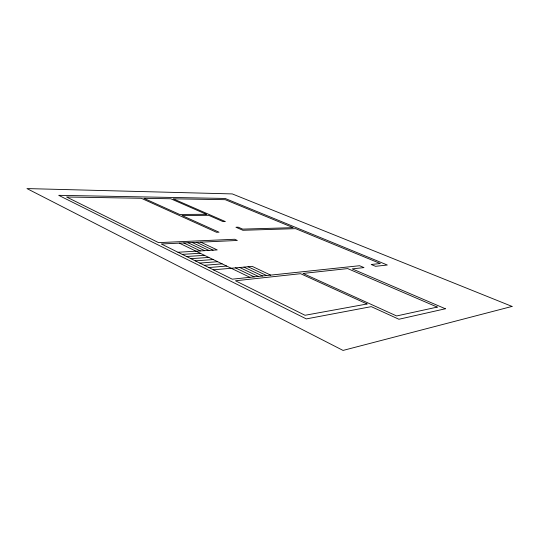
<?xml version="1.0" encoding="UTF-8"?>
<svg xmlns="http://www.w3.org/2000/svg" width="539" height="539" viewBox="0 0 539 539"><rect width="100%" height="100%" fill="white"/><g stroke="black" fill="none" stroke-linecap="round" stroke-linejoin="round"><path stroke-width="0.81" d="M213.41 269.83L252.259 266.387L270.652 275.126M208.822 267.56L226.643 266.044M204.274 265.303L222.129 263.861M199.78 263.072L217.662 261.698M195.327 260.863L213.242 259.549M190.921 258.68L208.862 257.426M186.561 256.517L204.524 255.331M182.243 254.374L200.232 253.249M177.964 252.252L217.23 249.928L200.744 242.152M196.573 242.341L213.087 250.177M248.068 266.758L266.61 275.55M192.349 242.537L208.889 250.419M243.931 267.128L262.52 275.981M188.077 242.739L204.638 250.675M239.747 267.499L258.37 276.419M183.752 242.934L200.34 250.931M235.503 267.876L254.165 276.864M179.372 243.143L249.901 277.315M512.05 306.421L343.047 350.424L26.95 188.576L232.289 193.919L512.05 306.421M445.376 308.766L398.914 319.256L371.277 306.644L306.307 318.906L58.704 195.327L225.12 198.453L387.319 265.02L375.555 266.313L371.182 264.494L380.318 263.531L295.621 228.664L242.887 230.281L235.927 227.236L238.231 227.182L242.678 229.115L293.189 227.66L225.241 199.686L173.14 198.81L225.369 221.576L223.058 221.61L208.647 215.317L181.96 215.499L219.029 232.208L216.53 232.289L141.299 198.271L66.593 197.004L158.567 242.631L234.674 239.262L237.328 240.461L161.282 243.978L232.255 279.182L359.56 265.72L363.987 267.593L352.23 268.887L445.376 308.766M437.277 307.095L396.623 315.955L303.033 273.435L347.662 268.584L437.277 307.095M367.072 303.989L305.027 315.281L235.476 280.779L300.607 273.697L367.072 303.989M206.329 214.3L179.622 214.441L143.846 198.312L170.789 198.77L206.329 214.3"/></g></svg>
